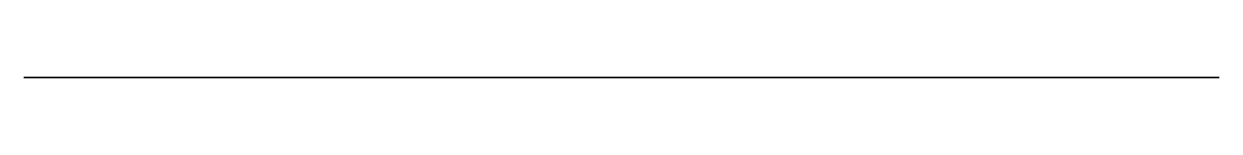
# Model space of a CAD drawing. Extents: x -0.87 to -0.13, y 0 to 0.
import ezdxf

# ---------------------------------------------------------------- set-up
doc = ezdxf.new("R2010")
doc.units = 0
doc.header["$MEASUREMENT"] = 0

msp = doc.modelspace()

# ---------------------------------------------------------------- linework, layer by layer
for p, q in [((-0.87, 0, -1.71742), (-0.87, 0, -0.30036)), ((-0.87, 0, -1.71742), (-0.87, 0, -0.30036)), ((-0.29, 0, -0.73221), (-0.29, 0, -0.39279)), ((-0.29, 0, -1.28279), (-0.29, 0, -1.62221)), ((-0.13, 0, -0.30036), (-0.13, 0, -1.71742))]:
    msp.add_line(p, q)
at = {"extrusion": (0, 1, 0)}
for centre, radius, start, end in [((0.5, -0.5625), 0.45345, 35.31683, 144.68317), ((0.5, -1.4525), 0.45506, 215.60266, 324.39734), ((0.5, -0.5625), 0.27, 218.94244, 141.05756), ((0.5, -1.4525), 0.27, 218.94244, 141.05756)]:
    msp.add_arc(centre, radius, start, end, dxfattribs=at)

doc.saveas('drawing.dxf')
